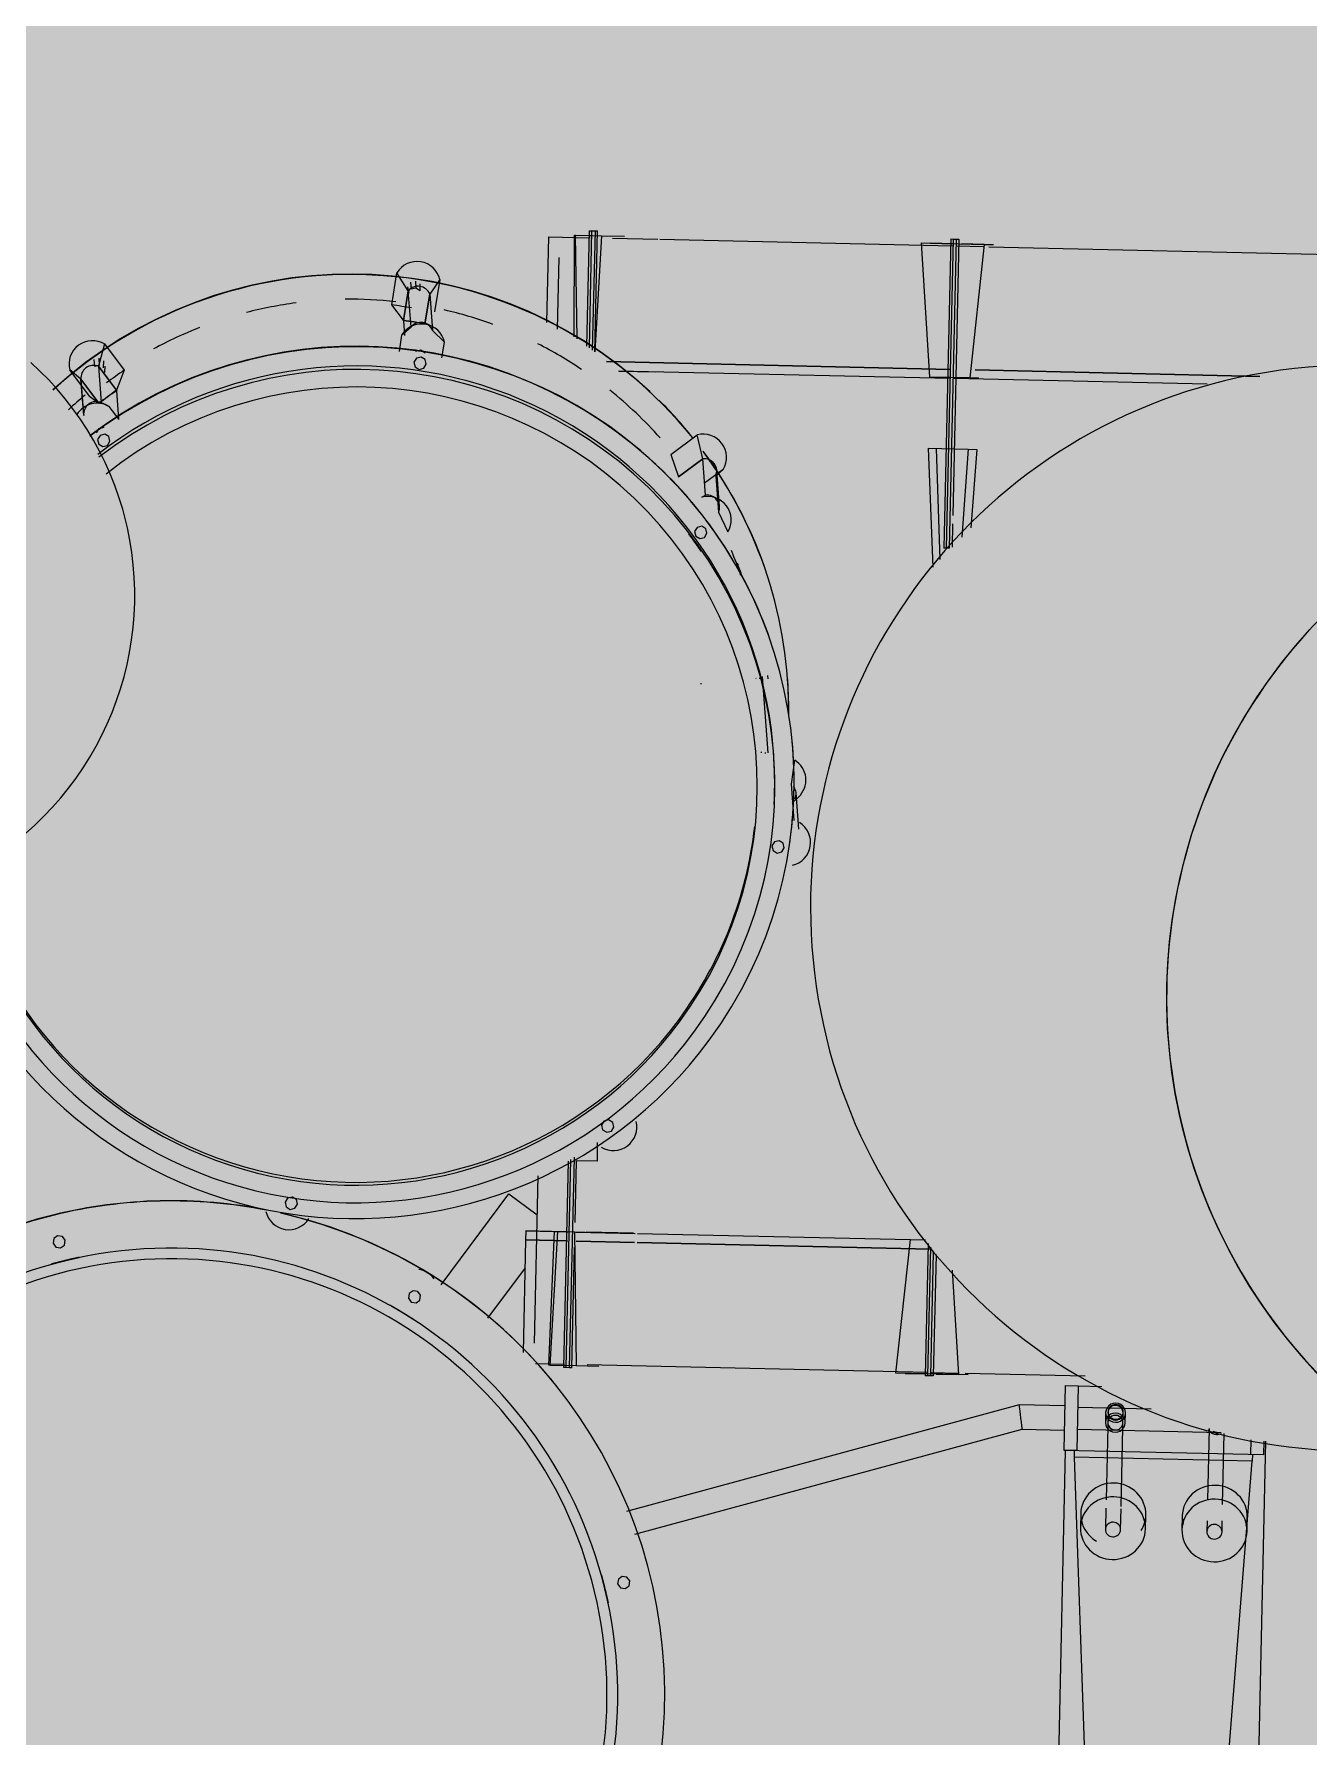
# Model space of a CAD drawing. Header units: millimetres. Extents: x -57519 to 497916, y -349472 to 446842.
# Drawn here: x 396083 to 396670, y 38849 to 39633 of the extents above; entities that cross this region are included whole.
import ezdxf

# ---------------------------------------------------------------- set-up
doc = ezdxf.new("R2010")
doc.units = ezdxf.units.MM
doc.layers.add('A-DETL-GENF', color=92, linetype='Continuous', lineweight=5)
doc.layers.add('A-GENM', color=13, linetype='Continuous', lineweight=5)

# ---------------------------------------------------------------- blocks, each defined once
blk = doc.blocks.new('Drums__Bateria_13550 - Drums__Bateria_13550-2635341-G_F SINGLE OCCUPANCY DIAGRAM')
at = {"layer": 'A-GENM', "color": 191}
for p, q in [((-263.4, -31.59), (-210.8, 164.7)), ((-209.69, -51.13), (-175.74, 75.57)), ((-175.74, 75.57), (-209.69, -51.13)), ((-177.94, 51.16), (-208.15, -61.59)), ((-264.92, -33.43), (-263.78, -29.18)), ((-272.4, -61.33), (-264.92, -33.43)), ((-267.6, -43.42), (-264.93, -33.47)), ((-264.93, -33.47), (-267.6, -43.42)), ((-267.19, -45.76), (-264.06, -34.07)), ((-264.92, -33.43), (-206.7, -54.45)), ((301.23, -38.9), (307.35, -40.54)), ((301.52, -38.07), (536.71, -101.09)), ((-270.98, -47.69), (-270.71, -46.66)), ((-270.71, -46.66), (-270.31, -45.18)), ((-270.71, -46.66), (-133.11, -83.53)), ((-270.31, -45.18), (-270.02, -44.09)), ((-132.71, -82.04), (-270.31, -45.18)), ((-270.02, -44.09), (-146.96, -77.06)), ((307.41, -40.56), (283.6, -129.42)), ((309.04, -46.21), (287.79, -125.52)), ((299.24, -44.58), (305.79, -46.34)), ((307.35, -40.54), (305.79, -46.34)), ((306.04, -45.41), (309.04, -46.21)), ((500.25, -109.48), (309.04, -46.21)), ((-302.62, -177.98), (-267.68, -47.57)), ((-271.31, -57.25), (-268.63, -47.27)), ((-268.63, -47.27), (-271.31, -57.25)), ((-270.98, -47.69), (-133.39, -84.56)), ((-206.7, -54.45), (-211.45, -72.19)), ((-205.59, -50.33), (-206.7, -54.45)), ((339.75, -56.21), (333.6, -54.56)), ((-272.4, -61.33), (-271.31, -57.25)), ((-211.45, -72.19), (-272.4, -61.33)), ((-253.67, -215.27), (-212.68, -62.3)), ((-212.68, -62.3), (-253.67, -215.27)), ((-174.99, -62.94), (-173.96, -59.07)), ((-173.96, -59.07), (-139.47, -70.39)), ((275.53, -121.05), (292.68, -57.04)), ((289.61, -61.92), (321.6, -70.5)), ((325.16, -64.2), (293.51, -55.72)), ((-208.63, -63.39), (-248.17, -210.93)), ((-179.75, -80.68), (-174.99, -62.94)), ((-174.99, -62.94), (-136.37, -75.32)), ((337.36, -67.47), (332.4, -66.14)), ((-128.7, -87.53), (-178.75, -76.94)), ((-143.24, -78.06), (-132.91, -80.83)), ((330.74, -72.95), (335.55, -74.23)), ((-179.75, -80.68), (-126.12, -91.64)), ((-133.11, -83.53), (-133.39, -84.56)), ((-132.71, -82.04), (-133.11, -83.53)), ((274.63, -85.77), (265.87, -118.46)), ((325.83, -83.53), (331.98, -85.18)), ((314.98, -109.89), (272.91, -98.62)), ((277.97, -98.85), (273.56, -97.67)), ((327.64, -101.38), (321.49, -99.73)), ((256.25, -115.88), (259.08, -105.32)), ((271.09, -105.38), (310.27, -115.88)), ((271.18, -106.53), (275.6, -107.71)), ((252.71, -111.77), (238.41, -165.14)), ((254.69, -121.68), (256.25, -115.88)), ((256.25, -115.88), (285.09, -123.61)), ((314.1, -116.9), (323.44, -119.41)), ((325.25, -112.65), (315.91, -110.14)), ((254.69, -121.68), (283.53, -129.41)), ((263.74, -124.1), (258.32, -144.33)), ((285.09, -123.61), (283.53, -129.41)), ((284.79, -124.72), (287.79, -125.52)), ((287.79, -125.52), (485.02, -166.35)), ((269.54, -145.66), (274.54, -127)), ((512.9, -189.96), (283.82, -128.58)), ((313.72, -128.71), (319.88, -130.36)), ((258.32, -144.33), (263.13, -331.81)), ((274.28, -330.56), (269.54, -145.66)), ((190.7, -159.73), (238.16, -168.23)), ((239.3, -163.98), (238.16, -168.23)), ((-92.41, -168.73), (-92.6, -168.7)), ((139.92, -296.56), (174.26, -168.37)), ((178.91, -167.23), (143.97, -297.64)), ((143.97, -297.64), (178.91, -167.23)), ((172.47, -175.06), (174.28, -168.3)), ((176.24, -167.52), (235.05, -183.28)), ((178.01, -166.9), (235.32, -182.26)), ((235.72, -180.77), (180.6, -166)), ((181.98, -165.2), (236.01, -179.68)), ((238.16, -168.23), (230.69, -196.13)), ((237.53, -168.43), (234.39, -180.16)), ((235.48, -178.22), (238.15, -168.27)), ((237.71, -169.9), (235.48, -178.22)), ((-308.26, -199.04), (-302.88, -178.96)), ((-176.46, -180.5), (-192.98, -177.76)), ((-192.69, -174.75), (-188.55, -184.57)), ((-192.69, -174.75), (-190.5, -178.81)), ((-190.5, -178.81), (-173.99, -181.55)), ((-181.87, -182.54), (-180.15, -180.41)), ((-173.99, -181.55), (-164.21, -179.47)), ((-94.07, -177.52), (-95.64, -177.26)), ((-60.87, -185.61), (-95.64, -179.84)), ((-59.51, -174.19), (-59.7, -174.16)), ((-44.3, -178.54), (-54.75, -174.49)), ((-27.78, -181.28), (-44.3, -178.54)), ((-23.4, -180.22), (-39.91, -177.48)), ((-35.87, -180.28), (-37.81, -176.85)), ((230.69, -196.13), (172.47, -175.06)), ((236.01, -179.68), (235.72, -180.77)), ((-199.66, -182.73), (-211.01, -182.58)), ((-205.12, -196.53), (-211.01, -182.58)), ((-194.24, -195.59), (-199.66, -182.73)), ((-183.14, -185.47), (-199.66, -182.73)), ((-199.66, -182.73), (-194.27, -195.51)), ((-182.53, -187.31), (-183.14, -185.47)), ((-95.5, -182.9), (-95.69, -182.87)), ((-94.95, -181.18), (-95.4, -181.11)), ((-60.87, -186.84), (-61.32, -186.77)), ((-59.4, -183.27), (-60.97, -183.01)), ((233.9, -181.96), (193.32, -333.42)), ((234.45, -182.07), (231.78, -192.06)), ((231.78, -192.06), (234.45, -182.07)), ((235.32, -182.26), (235.05, -183.28)), ((235.72, -180.77), (235.32, -182.26)), ((-310.55, -203.69), (-307.82, -193.5)), ((-248.09, -210.65), (-243.74, -194.42)), ((-205.12, -196.53), (-194.27, -195.51)), ((-168.04, -189.04), (-169.58, -190.61)), ((-169.58, -190.61), (-169.57, -192.82)), ((-169.57, -192.82), (-168, -194.36)), ((-165.85, -189.01), (-168.04, -189.04)), ((-168, -194.36), (-165.81, -194.34)), ((-164.29, -190.56), (-165.85, -189.01)), ((-165.81, -194.34), (-164.27, -192.76)), ((-164.27, -192.76), (-164.29, -190.56)), ((-61.61, -188.53), (-62.07, -188.46)), ((-20.36, -190.29), (-20.37, -192.5)), ((-20.37, -192.5), (-18.83, -194.07)), ((-18.79, -188.74), (-20.36, -190.29)), ((-18.83, -194.07), (-16.64, -194.08)), ((-16.6, -188.76), (-18.79, -188.74)), ((-16.64, -194.08), (-15.08, -192.53)), ((-15.06, -190.33), (-16.6, -188.76)), ((-15.08, -192.53), (-15.06, -190.33)), ((231.78, -192.06), (230.69, -196.13)), ((-313.64, -215.25), (-310.55, -203.69)), ((-310.55, -203.69), (-259.24, -219.34)), ((-315.92, -227.63), (-310.95, -209.07)), ((-314.08, -208.53), (-313.79, -207.45)), ((-262.73, -222.29), (-314.08, -208.53)), ((-313.79, -207.45), (-313.39, -205.96)), ((-261.68, -221.41), (-313.79, -207.45)), ((-313.64, -215.25), (-311.7, -208.01)), ((-313.39, -205.96), (-313.12, -204.94)), ((-260.25, -220.2), (-313.39, -205.96)), ((-259.27, -219.37), (-313.12, -204.94)), ((-98.95, -208.08), (-99.41, -208)), ((-313.77, -215.74), (-313.64, -215.25)), ((-268.29, -227), (-313.77, -215.74)), ((-267.04, -225.94), (-313.64, -215.25)), ((-305.42, -225.27), (-273.66, -233.78)), ((-315.92, -227.63), (-277.71, -237.87)), ((-308.6, -280.87), (-294.71, -286.76)), ((-308.6, -280.87), (-303.17, -286.97)), ((-305.78, -290.94), (-308.82, -290.16)), ((-303.17, -286.97), (-290.36, -292.41)), ((-303.17, -286.97), (-286.65, -289.72)), ((-290.44, -292.37), (-303.17, -286.97)), ((-288.59, -289.63), (-290.35, -291.81)), ((-286.65, -289.72), (-280.12, -285.6)), ((-273.33, -288.48), (-280.12, -285.6)), ((-307.04, -296.19), (-316.35, -299.3)), ((-310.58, -294.34), (-307.36, -294.7)), ((-310.56, -291.88), (-307.34, -292.49)), ((-308.86, -296.08), (-305.82, -296.27)), ((-307.34, -292.49), (-307.36, -294.7)), ((-305.78, -290.94), (-307.34, -292.49)), ((-294.09, -301.68), (-307.04, -296.19)), ((-290.53, -298.93), (-307.04, -296.19)), ((-307.04, -296.19), (-294.32, -301.58)), ((-291.26, -297.6), (-290.36, -300.05)), ((-279.18, -299.55), (-279.16, -297.1)), ((-279.16, -297.1), (-277.42, -295.37)), ((-275.94, -297.71), (-275.96, -299.91)), ((-274.38, -296.16), (-275.94, -297.71)), ((-272.18, -296.17), (-274.38, -296.16)), ((-270.64, -297.74), (-272.18, -296.17)), ((-270.66, -299.95), (-270.64, -297.74)), ((87.54, -295.51), (86, -297.09)), ((86, -297.09), (86.02, -299.29)), ((89.73, -295.49), (87.54, -295.51)), ((91.3, -297.03), (89.73, -295.49)), ((91.31, -299.24), (91.3, -297.03)), ((132.62, -323.78), (139.61, -297.7)), ((135.15, -314.34), (139.65, -297.53)), ((-302.47, -305.19), (-316.35, -299.3)), ((-294.32, -301.58), (-302.47, -305.19)), ((-294.09, -301.68), (-287.36, -302.8)), ((-287.88, -304.03), (-290.53, -298.93)), ((-287.88, -304.03), (-280.88, -306.99)), ((-275.96, -299.91), (-274.42, -301.48)), ((-274.42, -301.48), (-272.23, -301.5)), ((-272.23, -301.5), (-270.66, -299.95)), ((86.02, -299.29), (87.58, -300.84)), ((87.58, -300.84), (89.78, -300.81)), ((89.78, -300.81), (91.31, -299.24)), ((94.89, -304.73), (103.21, -306.73)), ((139.46, -298.27), (133.82, -319.32)), ((143.66, -298.79), (136.67, -324.87)), ((136.67, -324.87), (143.66, -298.79)), ((103.21, -306.73), (100.71, -316.08)), ((192.64, -341.55), (98.95, -316.45)), ((192.24, -343.04), (99.57, -318.21)), ((191.95, -344.12), (100.01, -319.49)), ((128.24, -323.2), (100.77, -315.84)), ((132.41, -324.57), (135.01, -314.85)), ((126.61, -346.21), (131.61, -327.55)), ((126.61, -346.21), (131.59, -327.65)), ((131.45, -328.17), (127.91, -341.38)), ((130.44, -331.92), (132.41, -324.57)), ((135.64, -328.74), (130.66, -347.29)), ((130.66, -347.29), (135.64, -328.74)), ((132.41, -324.57), (192.54, -338.49)), ((192.91, -340.53), (139.44, -326.2)), ((195.27, -328.31), (192.54, -338.49)), ((103.25, -334.77), (177.74, -354.73)), ((189.31, -350.54), (130.03, -333.44)), ((189.44, -350.05), (130.44, -331.92)), ((108.17, -349.78), (120.66, -339.44)), ((128.1, -340.66), (126.61, -346.21)), ((132.15, -341.74), (130.66, -347.29)), ((190.63, -343.47), (187.17, -356.37)), ((192.54, -338.49), (189.44, -350.05)), ((191.38, -342.81), (189.44, -350.05)), ((192.24, -343.04), (191.95, -344.12)), ((192.64, -341.55), (192.24, -343.04)), ((192.91, -340.53), (192.64, -341.55)), ((292.63, -338.76), (291.78, -340.8)), ((291.78, -340.8), (292.63, -342.84)), ((294.66, -337.92), (292.63, -338.76)), ((292.63, -342.84), (294.66, -343.68)), ((296.7, -338.76), (294.66, -337.92)), ((294.66, -343.68), (296.7, -342.84)), ((297.55, -340.8), (296.7, -338.76)), ((296.7, -342.84), (297.55, -340.8)), ((141.48, -389.97), (108.17, -349.78)), ((126.61, -346.21), (130.66, -347.29)), ((126.61, -346.21), (130.66, -347.29)), ((130.66, -347.29), (180.81, -360.73)), ((143.02, -350.6), (161.48, -372.88)), ((189.44, -350.05), (189.31, -350.54)), ((141.9, -401.2), (141.06, -403.23)), ((141.06, -403.23), (141.9, -405.27)), ((143.94, -400.35), (141.9, -401.2)), ((141.9, -405.27), (143.94, -406.12)), ((145.98, -401.2), (143.94, -400.35)), ((143.94, -406.12), (145.98, -405.27)), ((146.82, -403.23), (145.98, -401.2)), ((145.98, -405.27), (146.82, -403.23)), ((-316.35, -437.98), (-302.47, -432.04)), ((-316.35, -437.98), (-307.04, -443.18)), ((-307.04, -443.18), (-294.09, -437.64)), ((-294.32, -437.74), (-307.04, -443.18)), ((-302.47, -432.04), (-294.32, -437.74)), ((-281.08, -439.8), (-294.09, -437.64)), ((-307.36, -442.55), (-310.58, -441.94)), ((-307.34, -444.75), (-310.56, -444.39)), ((-305.82, -440.97), (-308.86, -440.19)), ((-307.36, -442.55), (-307.34, -444.75)), ((-307.04, -443.18), (-290.53, -445.92)), ((-303.62, -440.95), (-306.42, -440.16)), ((-290.36, -446.9), (-303.17, -452.38)), ((-303.17, -452.38), (-290.44, -446.94)), ((-294.71, -450.44), (-290.44, -446.94)), ((-290.53, -445.92), (-287.88, -442.71)), ((-288.7, -443.65), (-289.9, -445.16)), ((-280.92, -439.73), (-287.88, -442.71)), ((-279.16, -449.61), (-279.18, -447.15)), ((-274.42, -446.18), (-275.96, -447.76)), ((-272.23, -446.16), (-274.42, -446.18)), ((-270.66, -447.71), (-272.23, -446.16)), ((86.02, -447.05), (86, -449.26)), ((87.58, -445.5), (86.02, -447.05)), ((89.78, -445.52), (87.58, -445.5)), ((91.31, -447.09), (89.78, -445.52)), ((91.3, -449.29), (91.31, -447.09)), ((-294.71, -450.44), (-308.6, -456.38)), ((-303.17, -452.38), (-308.6, -456.38)), ((-303.34, -452.35), (-286.83, -455.09)), ((-286.65, -455.12), (-303.17, -452.38)), ((-290.33, -454.03), (-291.3, -451.37)), ((-277.42, -451.32), (-279.16, -449.61)), ((-275.96, -447.76), (-275.94, -449.96)), ((-275.94, -449.96), (-274.38, -451.51)), ((-274.38, -451.51), (-272.18, -451.49)), ((-272.18, -451.49), (-270.64, -449.91)), ((-270.64, -449.91), (-270.66, -447.71)), ((86, -449.26), (87.54, -450.83)), ((87.54, -450.83), (89.73, -450.84)), ((89.73, -450.84), (91.3, -449.29)), ((78.5, -554.27), (77.65, -556.31)), ((77.65, -556.31), (78.5, -558.35)), ((80.53, -553.43), (78.5, -554.27)), ((82.57, -554.27), (80.53, -553.43)), ((83.42, -556.31), (82.57, -554.27)), ((82.57, -558.35), (83.42, -556.31)), ((78.5, -558.35), (80.53, -559.19)), ((80.53, -559.19), (82.57, -558.35))]:
    blk.add_line(p, q, dxfattribs=at)
at = {"layer": 'A-GENM', "color": 191, "flags": 128}
for points in [[(-57.07, 70.27), (-51.33, 62.04), (-45.27, 54.05), (-38.89, 46.31), (-32.21, 38.83), (-25.23, 31.63), (-17.97, 24.7), (-10.44, 18.08), (-2.65, 11.76), (5.38, 5.76), (13.65, 0.08), (22.14, -5.26), (30.84, -10.26), (39.73, -14.9), (48.8, -19.19), (58.03, -23.11), (67.41, -26.66), (76.93, -29.83), (86.56, -32.62), (96.3, -35.02), (106.13, -37.03), (116.03, -38.64), (125.98, -39.86), (135.98, -40.67), (146, -41.09), (151.41, -41.15)], [(151.41, -41.15), (161.44, -40.95), (171.45, -40.35), (181.43, -39.35), (191.37, -37.95), (201.23, -36.15), (211.02, -33.96), (220.72, -31.38), (230.3, -28.42), (239.75, -25.07), (249.07, -21.35), (258.23, -17.26), (267.21, -12.81), (276.02, -8), (284.62, -2.85), (293.01, 2.65), (301.17, 8.48), (309.1, 14.63), (316.77, 21.09), (324.17, 27.85), (331.31, 34.91), (338.15, 42.24), (344.69, 49.84), (350.93, 57.7)], [(295.35, -349.9), (295.22, -349.9), (295.09, -349.9), (294.95, -349.9), (294.82, -349.9), (294.69, -349.9), (294.55, -349.9), (294.42, -349.9), (294.29, -349.9), (294.15, -349.9), (294.02, -349.9), (293.89, -349.9), (293.75, -349.9), (293.62, -349.9), (293.49, -349.91), (293.35, -349.91), (293.22, -349.91), (293.09, -349.91), (292.95, -349.91), (292.82, -349.91), (292.69, -349.91), (292.55, -349.91), (292.42, -349.91), (292.29, -349.92), (292.15, -349.92), (292.02, -349.92), (291.89, -349.92), (291.75, -349.92), (291.62, -349.92), (291.49, -349.93), (291.35, -349.93), (291.22, -349.93), (291.09, -349.93), (290.95, -349.93), (290.82, -349.94), (290.69, -349.94), (290.55, -349.94), (290.42, -349.94), (290.29, -349.95), (290.15, -349.95), (290.02, -349.95), (289.89, -349.95), (289.75, -349.96), (289.62, -349.96), (289.49, -349.96), (289.35, -349.97), (289.22, -349.97), (289.09, -349.97), (288.95, -349.97), (288.82, -349.98), (288.69, -349.98)], [(288.69, -349.98), (288.82, -349.98), (288.95, -349.97), (289.09, -349.97), (289.22, -349.97), (289.35, -349.97), (289.49, -349.96), (289.62, -349.96), (289.75, -349.96), (289.89, -349.95), (290.02, -349.95), (290.15, -349.95), (290.29, -349.95), (290.42, -349.94), (290.55, -349.94), (290.69, -349.94), (290.82, -349.94), (290.95, -349.93), (291.09, -349.93), (291.22, -349.93), (291.35, -349.93), (291.49, -349.93), (291.62, -349.92), (291.75, -349.92), (291.89, -349.92), (292.02, -349.92), (292.15, -349.92), (292.29, -349.92), (292.42, -349.91), (292.55, -349.91), (292.69, -349.91), (292.82, -349.91), (292.95, -349.91), (293.09, -349.91), (293.22, -349.91), (293.35, -349.91), (293.49, -349.91), (293.62, -349.9), (293.75, -349.9), (293.89, -349.9), (294.02, -349.9), (294.15, -349.9), (294.29, -349.9), (294.42, -349.9), (294.55, -349.9), (294.69, -349.9), (294.82, -349.9), (294.95, -349.9), (295.09, -349.9), (295.22, -349.9)], [(295.35, -349.9), (295.49, -349.9), (295.62, -349.9), (295.75, -349.9), (295.89, -349.9), (296.02, -349.9), (296.15, -349.9), (296.29, -349.9), (296.42, -349.9), (296.55, -349.9), (296.69, -349.9), (296.82, -349.9), (296.95, -349.9), (297.09, -349.9), (297.22, -349.91), (297.35, -349.91), (297.49, -349.91), (297.62, -349.91), (297.75, -349.91), (297.89, -349.91), (298.02, -349.91), (298.15, -349.91), (298.29, -349.91), (298.42, -349.92), (298.55, -349.92), (298.69, -349.92), (298.82, -349.92), (298.95, -349.92), (299.09, -349.92), (299.22, -349.93), (299.35, -349.93), (299.49, -349.93), (299.62, -349.93), (299.75, -349.93), (299.89, -349.94), (300.02, -349.94), (300.15, -349.94), (300.29, -349.94), (300.42, -349.95), (300.55, -349.95), (300.69, -349.95), (300.82, -349.95), (300.95, -349.96), (301.09, -349.96), (301.22, -349.96), (301.35, -349.97), (301.49, -349.97), (301.62, -349.97), (301.75, -349.97), (301.89, -349.98), (302.02, -349.98)], [(302.02, -349.98), (301.89, -349.98), (301.75, -349.97), (301.62, -349.97), (301.49, -349.97), (301.35, -349.97), (301.22, -349.96), (301.09, -349.96), (300.95, -349.96), (300.82, -349.95), (300.69, -349.95), (300.55, -349.95), (300.42, -349.95), (300.29, -349.94), (300.15, -349.94), (300.02, -349.94), (299.89, -349.94), (299.75, -349.93), (299.62, -349.93), (299.49, -349.93), (299.35, -349.93), (299.22, -349.93), (299.09, -349.92), (298.95, -349.92), (298.82, -349.92), (298.69, -349.92), (298.55, -349.92), (298.42, -349.92), (298.29, -349.91), (298.15, -349.91), (298.02, -349.91), (297.89, -349.91), (297.75, -349.91), (297.62, -349.91), (297.49, -349.91), (297.35, -349.91), (297.22, -349.91), (297.09, -349.9), (296.95, -349.9), (296.82, -349.9), (296.69, -349.9), (296.55, -349.9), (296.42, -349.9), (296.29, -349.9), (296.15, -349.9), (296.02, -349.9), (295.89, -349.9), (295.75, -349.9), (295.62, -349.9), (295.49, -349.9)], [(149.89, -410.15), (149.98, -410.06), (150.07, -409.97), (150.17, -409.87), (150.26, -409.78), (150.36, -409.68), (150.45, -409.59), (150.55, -409.49), (150.64, -409.4), (150.74, -409.31), (150.83, -409.21), (150.93, -409.12), (151.02, -409.03), (151.12, -408.93), (151.21, -408.84), (151.31, -408.74), (151.4, -408.65), (151.5, -408.56), (151.59, -408.46), (151.69, -408.37), (151.78, -408.28), (151.88, -408.18), (151.97, -408.09), (152.07, -408), (152.16, -407.9), (152.26, -407.81), (152.35, -407.72), (152.45, -407.62), (152.54, -407.53), (152.64, -407.44), (152.74, -407.35), (152.83, -407.25), (152.93, -407.16), (153.02, -407.07), (153.12, -406.97), (153.21, -406.88), (153.31, -406.79), (153.41, -406.7), (153.5, -406.6), (153.6, -406.51), (153.69, -406.42), (153.79, -406.33), (153.89, -406.23), (153.98, -406.14), (154.08, -406.05), (154.18, -405.96), (154.27, -405.87), (154.37, -405.77), (154.46, -405.68), (154.56, -405.59), (154.66, -405.5)], [(154.66, -405.5), (154.56, -405.59), (154.46, -405.68), (154.37, -405.77), (154.27, -405.87), (154.18, -405.96), (154.08, -406.05), (153.98, -406.14), (153.89, -406.23), (153.79, -406.33), (153.69, -406.42), (153.6, -406.51), (153.5, -406.6), (153.41, -406.7), (153.31, -406.79), (153.21, -406.88), (153.12, -406.97), (153.02, -407.07), (152.93, -407.16), (152.83, -407.25), (152.74, -407.35), (152.64, -407.44), (152.54, -407.53), (152.45, -407.62), (152.35, -407.72), (152.26, -407.81), (152.16, -407.9), (152.07, -408), (151.97, -408.09), (151.88, -408.18), (151.78, -408.28), (151.69, -408.37), (151.59, -408.46), (151.5, -408.56), (151.4, -408.65), (151.31, -408.74), (151.21, -408.84), (151.12, -408.93), (151.02, -409.03), (150.93, -409.12), (150.83, -409.21), (150.74, -409.31), (150.64, -409.4), (150.55, -409.49), (150.45, -409.59), (150.36, -409.68), (150.26, -409.78), (150.17, -409.87), (150.07, -409.97), (149.98, -410.06)], [(149.89, -410.15), (149.79, -410.25), (149.7, -410.34), (149.6, -410.44), (149.51, -410.53), (149.42, -410.63), (149.32, -410.72), (149.23, -410.81), (149.13, -410.91), (149.04, -411), (148.95, -411.1), (148.85, -411.19), (148.76, -411.29), (148.66, -411.38), (148.57, -411.48), (148.48, -411.57), (148.38, -411.67), (148.29, -411.76), (148.2, -411.86), (148.1, -411.95), (148.01, -412.05), (147.92, -412.14), (147.82, -412.24), (147.73, -412.33), (147.64, -412.43), (147.54, -412.53), (147.45, -412.62), (147.36, -412.72), (147.26, -412.81), (147.17, -412.91), (147.08, -413), (146.99, -413.1), (146.89, -413.19), (146.8, -413.29), (146.71, -413.39), (146.61, -413.48), (146.52, -413.58), (146.43, -413.67), (146.34, -413.77), (146.24, -413.87), (146.15, -413.96), (146.06, -414.06), (145.97, -414.15), (145.87, -414.25), (145.78, -414.35), (145.69, -414.44), (145.6, -414.54), (145.51, -414.64), (145.41, -414.73), (145.32, -414.83), (145.23, -414.93)], [(145.23, -414.93), (145.32, -414.83), (145.41, -414.73), (145.51, -414.64), (145.6, -414.54), (145.69, -414.44), (145.78, -414.35), (145.87, -414.25), (145.97, -414.15), (146.06, -414.06), (146.15, -413.96), (146.24, -413.87), (146.34, -413.77), (146.43, -413.67), (146.52, -413.58), (146.61, -413.48), (146.71, -413.39), (146.8, -413.29), (146.89, -413.19), (146.99, -413.1), (147.08, -413), (147.17, -412.91), (147.26, -412.81), (147.36, -412.72), (147.45, -412.62), (147.54, -412.53), (147.64, -412.43), (147.73, -412.33), (147.82, -412.24), (147.92, -412.14), (148.01, -412.05), (148.1, -411.95), (148.2, -411.86), (148.29, -411.76), (148.38, -411.67), (148.48, -411.57), (148.57, -411.48), (148.66, -411.38), (148.76, -411.29), (148.85, -411.19), (148.95, -411.1), (149.04, -411), (149.13, -410.91), (149.23, -410.81), (149.32, -410.72), (149.42, -410.63), (149.51, -410.53), (149.6, -410.44), (149.7, -410.34), (149.79, -410.25)], [(-234.65, -447.78), (-240.42, -447.9), (-246.18, -448.24), (-251.92, -448.82), (-257.63, -449.62), (-263.31, -450.66), (-268.94, -451.92), (-274.52, -453.4), (-280.03, -455.1), (-285.47, -457.03), (-290.83, -459.17), (-296.1, -461.52), (-301.27, -464.08), (-306.34, -466.85), (-311.29, -469.82), (-316.11, -472.98)], [(-105.96, -526.82), (-108.67, -521.73), (-111.58, -516.74), (-114.69, -511.88), (-118, -507.15), (-121.49, -502.55), (-125.16, -498.1), (-129, -493.8), (-133.01, -489.65), (-137.19, -485.67), (-141.52, -481.86), (-146, -478.22), (-150.63, -474.77), (-155.39, -471.5), (-160.27, -468.43), (-165.27, -465.55), (-170.39, -462.88), (-175.6, -460.41), (-180.92, -458.16), (-186.31, -456.12), (-191.79, -454.29), (-197.33, -452.69), (-202.94, -451.31), (-208.59, -450.15), (-214.29, -449.22), (-220.01, -448.52), (-225.77, -448.05), (-231.53, -447.81), (-234.65, -447.78)], [(89.71, -548.95), (89.71, -549.09), (89.71, -549.22), (89.7, -549.35), (89.7, -549.49), (89.7, -549.62), (89.69, -549.75), (89.69, -549.89), (89.69, -550.02), (89.69, -550.15), (89.68, -550.29), (89.68, -550.42), (89.68, -550.55), (89.68, -550.69), (89.67, -550.82), (89.67, -550.95), (89.67, -551.09), (89.67, -551.22), (89.67, -551.35), (89.66, -551.49), (89.66, -551.62), (89.66, -551.75), (89.66, -551.89), (89.66, -552.02), (89.65, -552.15), (89.65, -552.29), (89.65, -552.42), (89.65, -552.55), (89.65, -552.69), (89.65, -552.82), (89.64, -552.95), (89.64, -553.09), (89.64, -553.22), (89.64, -553.35), (89.64, -553.49), (89.64, -553.62), (89.64, -553.75), (89.64, -553.89), (89.64, -554.02), (89.64, -554.15), (89.63, -554.29), (89.63, -554.42), (89.63, -554.55), (89.63, -554.69), (89.63, -554.82), (89.63, -554.95), (89.63, -555.09), (89.63, -555.22), (89.63, -555.35), (89.63, -555.49)], [(89.63, -555.62), (89.63, -555.49), (89.63, -555.35), (89.63, -555.22), (89.63, -555.09), (89.63, -554.95), (89.63, -554.82), (89.63, -554.69), (89.63, -554.55), (89.63, -554.42), (89.63, -554.29), (89.64, -554.15), (89.64, -554.02), (89.64, -553.89), (89.64, -553.75), (89.64, -553.62), (89.64, -553.49), (89.64, -553.35), (89.64, -553.22), (89.64, -553.09), (89.64, -552.95), (89.65, -552.82), (89.65, -552.69), (89.65, -552.55), (89.65, -552.42), (89.65, -552.29), (89.65, -552.15), (89.66, -552.02), (89.66, -551.89), (89.66, -551.75), (89.66, -551.62), (89.66, -551.49), (89.67, -551.35), (89.67, -551.22), (89.67, -551.09), (89.67, -550.95), (89.67, -550.82), (89.68, -550.69), (89.68, -550.55), (89.68, -550.42), (89.68, -550.29), (89.69, -550.15), (89.69, -550.02), (89.69, -549.89), (89.69, -549.75), (89.7, -549.62), (89.7, -549.49), (89.7, -549.35), (89.71, -549.22), (89.71, -549.09), (89.71, -548.95)], [(89.63, -555.62), (89.63, -555.75), (89.63, -555.89), (89.63, -556.02), (89.63, -556.15), (89.63, -556.29), (89.63, -556.42), (89.63, -556.55), (89.63, -556.69), (89.63, -556.82), (89.63, -556.95), (89.64, -557.09), (89.64, -557.22), (89.64, -557.35), (89.64, -557.49), (89.64, -557.62), (89.64, -557.75), (89.64, -557.89), (89.64, -558.02), (89.64, -558.15), (89.64, -558.29), (89.65, -558.42), (89.65, -558.55), (89.65, -558.69), (89.65, -558.82), (89.65, -558.95), (89.65, -559.09), (89.66, -559.22), (89.66, -559.35), (89.66, -559.49), (89.66, -559.62), (89.66, -559.75), (89.67, -559.89), (89.67, -560.02), (89.67, -560.15), (89.67, -560.29), (89.67, -560.42), (89.68, -560.55), (89.68, -560.69), (89.68, -560.82), (89.68, -560.95), (89.69, -561.09), (89.69, -561.22), (89.69, -561.35), (89.69, -561.49), (89.7, -561.62), (89.7, -561.75), (89.7, -561.89), (89.71, -562.02), (89.71, -562.15), (89.71, -562.29)], [(89.71, -562.29), (89.71, -562.15), (89.71, -562.02), (89.7, -561.89), (89.7, -561.75), (89.7, -561.62), (89.69, -561.49), (89.69, -561.35), (89.69, -561.22), (89.69, -561.09), (89.68, -560.95), (89.68, -560.82), (89.68, -560.69), (89.68, -560.55), (89.67, -560.42), (89.67, -560.29), (89.67, -560.15), (89.67, -560.02), (89.67, -559.89), (89.66, -559.75), (89.66, -559.62), (89.66, -559.49), (89.66, -559.35), (89.66, -559.22), (89.65, -559.09), (89.65, -558.95), (89.65, -558.82), (89.65, -558.69), (89.65, -558.55), (89.65, -558.42), (89.64, -558.29), (89.64, -558.15), (89.64, -558.02), (89.64, -557.89), (89.64, -557.75), (89.64, -557.62), (89.64, -557.49), (89.64, -557.35), (89.64, -557.22), (89.64, -557.09), (89.63, -556.95), (89.63, -556.82), (89.63, -556.69), (89.63, -556.55), (89.63, -556.42), (89.63, -556.29), (89.63, -556.15), (89.63, -556.02), (89.63, -555.89), (89.63, -555.75)]]:
    blk.add_lwpolyline(points, dxfattribs=at)
at = {"layer": 'A-GENM', "color": 191}
for centre, radius, start, end in [((151.41, 209.62), 250.66, 117.24992, 270), ((72.41, 59.35), 250, 132.48535, 180), ((72.41, 59.35), 250, 180, 351.92885), ((151.41, 209.62), 250.66, 270, 323.00468), ((295.47, -555.62), 227.45, 0, 153.47681), ((295.47, -555.62), 205.72, 0, 180), ((295.35, -555.62), 227.45, 115.71429, 153.3052), ((295.47, -555.62), 200.78, 0, 180), ((142.19, -402.45), 10.81, 112.44777, 157.55223), ((142.19, -402.45), 10.81, 112.44777, 157.55223), ((295.35, -555.62), 227.45, 155.10534, 180), ((295.47, -555.62), 227.45, 155.13709, 180), ((295.35, -555.62), 227.45, 180, 244.28571), ((295.47, -555.62), 227.45, 180, 259.91993), ((295.47, -555.62), 205.72, 180, 0), ((295.47, -555.62), 200.78, 180, 360)]:
    blk.add_arc(centre, radius, start, end, dxfattribs=at)
for centre, major_axis, ratio, start_param, end_param in [((329.71, -69.05), (3.88, 14.49), 0.961262, 0, 1.570752), ((335.87, -70.7), (3.88, 14.49), 0.961262, 0, 1.570752), ((329.71, -69.05), (3.88, 14.49), 0.961262, 6.021342, 6.283141), ((288.89, -58.11), (1.19, 4.43), 0.961262, 3.665191, 4.712389), ((288.89, -58.11), (0.91, 3.38), 0.961262, 4.18879, 4.712389), ((288.89, -58.11), (1.19, 4.43), 0.961262, 4.712389, 5.235988), ((335.87, -70.7), (3.88, 14.49), 0.961262, 4.712345, 6.283141), ((329.71, -69.05), (3.88, 14.49), 0.961262, 1.570752, 3.141548), ((335.87, -70.7), (3.88, 14.49), 0.961262, 1.570752, 3.141548), ((336.45, -70.85), (0.91, 3.38), 0.961262, 1.570752, 3.141548), ((336.45, -70.85), (0.91, 3.38), 0.961262, 0, 1.570752), ((336.45, -70.85), (0.91, 3.38), 0.961262, 4.712345, 6.283141), ((335.87, -70.7), (3.88, 14.49), 0.961262, 3.141593, 4.712345), ((336.45, -70.85), (0.91, 3.38), 0.961262, 3.141593, 4.712345), ((329.71, -69.05), (3.88, 14.49), 0.961262, 3.141593, 3.403348), ((272.37, -102.1), (1.19, 4.43), 0.961262, 1.570796, 4.712389), ((272.37, -102.1), (1.19, 4.43), 0.961262, 4.712389, 7.853982), ((272, -102), (0.91, 3.38), 0.961262, 1.570841, 3.141593), ((272.37, -102.1), (0.91, 3.38), 0.961262, 1.570796, 4.712389), ((272, -102), (0.91, 3.38), 0.961262, 0.000044, 1.570841), ((272.37, -102.1), (0.91, 3.38), 0.961262, 4.712389, 7.853982), ((276.79, -103.28), (1.19, 4.43), 0.961262, 4.712389, 7.853982), ((272, -102), (0.91, 3.38), 0.961262, 4.712433, 6.283185), ((276.79, -103.28), (0.91, 3.38), 0.961262, 4.712389, 7.853982), ((317.61, -114.22), (3.88, 14.49), 0.961262, 0.000044, 1.570841), ((323.76, -115.87), (3.88, 14.49), 0.961262, 0.000044, 1.570841), ((317.61, -114.22), (3.88, 14.49), 0.961262, 5.759631, 6.283185), ((323.76, -115.87), (3.88, 14.49), 0.961262, 4.712433, 6.283185), ((272, -102), (0.91, 3.38), 0.961262, 3.141637, 4.712433), ((276.79, -103.28), (1.19, 4.43), 0.961262, 1.570796, 4.712389), ((276.79, -103.28), (0.91, 3.38), 0.961262, 1.570796, 4.712389), ((317.61, -114.22), (3.88, 14.49), 0.961262, 1.570841, 3.141593), ((323.76, -115.87), (3.88, 14.49), 0.961262, 1.570841, 3.141593), ((324.35, -116.03), (0.91, 3.38), 0.961262, 1.570841, 3.141593), ((324.35, -116.03), (0.91, 3.38), 0.961262, 0.000044, 1.570841), ((324.35, -116.03), (0.91, 3.38), 0.961262, 3.141637, 4.712433), ((324.35, -116.03), (0.91, 3.38), 0.961262, 4.712433, 6.283185), ((317.61, -114.22), (3.88, 14.49), 0.961262, 3.141637, 4.188834), ((323.76, -115.87), (3.88, 14.49), 0.961262, 3.141637, 4.712433), ((-92.59, -373.45), (33.09, 199.26), 0.99437, 5.575983, 8.43102), ((-91.02, -373.72), (31.62, 190.44), 0.99437, 5.575983, 8.439994), ((-125.5, -367.99), (33.09, 199.26), 0.99437, 6.199716, 6.843408), ((-91.02, -373.72), (30.29, 182.42), 0.99437, 5.575983, 8.451893), ((-92.59, -373.45), (31.62, 190.44), 0.99437, 0.01778, 2.159363), ((-200.25, -182.44), (1.77, 10.67), 0.99437, 5.668458, 8.030123), ((-125.69, -367.96), (33.09, 199.26), 0.99437, 0.259441, 0.560546), ((-92.79, -373.42), (33.09, 199.26), 0.99437, 0.259441, 0.734557), ((-125.69, -367.96), (33.09, 199.26), 0.99437, 6.199203, 6.300966), ((-47.19, -182.16), (1.77, 10.67), 0.99437, 5.390157, 7.228836), ((-193.93, -183.49), (0.95, 5.73), 0.99437, 5.813371, 7.88521), ((-193.93, -183.49), (0.95, 5.73), 0.99437, 5.813371, 7.62623), ((-177.42, -186.24), (0.95, 5.73), 0.99437, 5.813371, 7.88521), ((-177.42, -186.24), (0.95, 5.73), 0.99437, 5.813371, 7.88521), ((-171.78, -187.17), (1.77, 10.67), 0.99437, 5.668458, 8.030123), ((-125.5, -367.99), (31.21, 187.94), 0.99437, 0.259441, 0.324132), ((-126.85, -367.77), (31.2, 187.93), 0.99437, 0.24859, 0.283344), ((-92.79, -373.42), (33.09, 199.26), 0.99437, 6.059305, 6.300966), ((-40.87, -183.21), (0.95, 5.73), 0.99437, 5.789024, 6.824943), ((-18.71, -186.89), (1.77, 10.67), 0.99437, 4.867172, 7.228836), ((-125.5, -367.99), (33.09, 199.26), 0.99437, 0.600056, 2.241235), ((-125.69, -367.96), (33.09, 199.26), 0.99437, 0.599228, 0.715306), ((-92.59, -373.45), (31.62, 190.44), 0.99437, 6.155597, 6.283185), ((-49.33, -477.59), (49.93, 300.68), 0.99437, 0.533291, 0.566105), ((-125.69, -367.96), (33.09, 199.26), 0.99437, 0.742763, 2.241787), ((-125.5, -367.99), (31.21, 187.94), 0.99437, 0.649326, 0.818046), ((-92.32, -373.5), (30.29, 182.42), 0.99437, 5.575983, 6.099581), ((-92.79, -373.42), (33.09, 199.26), 0.99437, 0.742763, 2.148382), ((-125.5, -367.99), (31.21, 187.94), 0.99437, 0.902902, 1.025553), ((-91.02, -373.72), (31.62, 190.44), 0.99437, 3.29126, 5.575983), ((-92.59, -373.45), (33.09, 199.26), 0.99437, 3.308972, 5.575983), ((-92.32, -373.5), (30.29, 182.42), 0.99437, 3.284939, 5.575983), ((-91.02, -373.72), (30.29, 182.42), 0.99437, 3.278269, 5.575983), ((-125.5, -367.99), (31.21, 187.94), 0.99437, 1.144563, 1.267214), ((-308.71, -291.68), (1.77, 10.67), 0.99437, 0.154783, 2.516447), ((-302.39, -292.73), (0.95, 5.73), 0.99437, 0.299696, 2.371534), ((-302.39, -292.73), (0.95, 5.73), 0.99437, 0.299696, 2.371534), ((-285.87, -295.47), (0.95, 5.73), 0.99437, 0.299696, 2.371534), ((-285.87, -295.47), (0.95, 5.73), 0.99437, 0.299696, 2.371534), ((-280.23, -296.41), (1.77, 10.67), 0.99437, 0.154783, 2.516447), ((89.75, -295.73), (1.77, 10.67), 0.99437, 4.097662, 6.459326), ((-19.61, -414.25), (49.93, 300.68), 0.99437, 1.338095, 1.368429), ((-13.29, -415.3), (49.93, 300.68), 0.99437, 1.31921, 1.35202), ((-202.73, -333.38), (15.93, 95.93), 0.99437, 1.299389, 1.402279), ((-125.5, -367.99), (31.21, 187.94), 0.99437, 1.386224, 1.508875), ((-125.5, -367.99), (31.21, 187.94), 0.99437, 1.627885, 1.750536), ((-125.5, -367.99), (31.21, 187.94), 0.99437, 1.869546, 1.992197), ((-308.71, -445.57), (1.77, 10.67), 0.99437, 0.956069, 3.317734), ((-19.61, -321.93), (49.93, 300.68), 0.99437, 2.104087, 2.136902), ((-13.29, -322.98), (49.93, 300.68), 0.99437, 2.120497, 2.153306), ((-202.73, -405.6), (15.93, 95.93), 0.99437, 2.070238, 2.173128), ((-302.39, -446.62), (0.95, 5.73), 0.99437, 1.100982, 3.172821), ((-302.39, -446.62), (0.95, 5.73), 0.99437, 1.100982, 3.172821), ((-285.87, -449.36), (0.95, 5.73), 0.99437, 1.100982, 3.172821), ((-285.87, -449.36), (0.95, 5.73), 0.99437, 1.100982, 3.172821), ((-280.23, -450.3), (1.77, 10.67), 0.99437, 0.956069, 2.530512), ((89.75, -449.62), (1.77, 10.67), 0.99437, 3.296375, 5.65804), ((-125.5, -367.99), (31.21, 187.94), 0.99437, 2.192729, 2.246087)]:
    blk.add_ellipse(centre, major_axis=major_axis, ratio=ratio, start_param=start_param, end_param=end_param, dxfattribs=at)
blk.add_open_spline([(269.54, -145.66), (269.54, -145.66), (269.02, -145.6), (267.23, -145.39), (265.4, -145.17), (263.44, -144.94), (261.49, -144.71), (259.92, -144.52), (259.02, -144.42), (258.45, -144.35), (258.32, -144.33), (258.32, -144.33)], degree=3, knots=[0, 0, 0, 0, 0.166667, 0.333333, 0.416667, 0.5, 0.666667, 0.75, 0.833333, 0.916667, 1, 1, 1, 1], dxfattribs=at)
for points in [[(258.32, -144.33), (258.32, -144.33), (258.39, -144.34), (258.52, -144.36)], [(269.35, -145.64), (269.48, -145.66), (269.54, -145.66), (269.54, -145.66)]]:
    blk.add_open_spline(points, degree=3, dxfattribs=at)

msp = doc.modelspace()

# ---------------------------------------------------------------- hatches: boundary and pattern name
at = {"layer": 'A-DETL-GENF', "transparency": 33554585}
h = msp.add_hatch(color=201, dxfattribs=at)
h.paths.add_polyline_path([(378712.35, -2142.51), (378712.35, 5707.49), (408249.85, 5707.49), (408249.85, 31607.49), (411824.85, 31607.49), (411824.85, 28857.49), (414124.85, 28857.49), (414124.85, 34332.49), (417674.85, 34332.49), (417674.85, 35647.49), (420699.85, 35647.49), (420699.85, 52157.49), (392454.25, 52157.49), (392454.25, 45782.49), (382199.85, 45782.49), (382199.85, 52157.49), (367049.85, 52157.49), (367049.85, 5707.49), (368349.85, 5707.49), (368349.85, 3222.24), (374112.35, -1265.38), (374112.35, -2142.51), (376972.21, -2142.51)], flags=0)
h.paths.add_polyline_path([(370849.85, 8157.49), (370849.85, 9357.49), (369649.85, 9357.49), (369649.85, 15624.15), (370889.85, 15624.15), (370889.85, 9397.49), (371149.85, 9397.49), (371149.85, 8157.49)], flags=0)
h.paths.add_polyline_path([(388124.85, 8157.49), (388124.85, 9397.49), (389899.85, 9397.49), (389899.85, 8157.49)], flags=0)
h.paths.add_polyline_path([(382791.7, 8157.49), (382352.35, 8157.49), (382352.35, 9397.49), (387324.85, 9397.49), (387324.85, 8157.49), (386671.35, 8157.49)], flags=0)
h.paths.add_polyline_path([(404599.85, 8157.49), (396937.35, 8157.49), (396937.35, 9397.49), (404599.85, 9397.49), (404599.85, 8571.45)], flags=0)
h.paths.add_polyline_path([(394430.67, 8157.49), (392899.85, 8157.49), (392899.85, 9397.49), (396137.35, 9397.49), (396137.35, 8157.49)], flags=0)
h.paths.add_polyline_path([(405799.85, 12397.49), (404559.85, 12397.49), (404559.85, 15624.15), (405799.85, 15624.15), (405799.85, 12969.9)], flags=0)
h.paths.add_polyline_path([(370889.85, 16424.15), (369649.85, 16424.15), (369649.85, 23040.82), (370889.85, 23040.82), (370889.85, 17368.35)], flags=0)
h.paths.add_polyline_path([(404559.85, 16424.15), (404559.85, 23040.82), (405799.85, 23040.82), (405799.85, 16424.15)], flags=0)
h.paths.add_polyline_path([(369649.85, 23840.82), (369649.85, 30107.49), (370849.85, 30107.49), (370849.85, 31307.49), (371149.85, 31307.49), (371149.85, 30107.49), (370889.85, 30107.49), (370889.85, 23840.82)], flags=0)
h.paths.add_polyline_path([(404559.85, 23840.82), (404559.85, 27067.49), (405799.85, 27067.49), (405799.85, 23840.82)], flags=0)
h.paths.add_polyline_path([(388124.85, 30067.49), (388124.85, 31307.49), (389399.85, 31307.49), (389399.85, 30067.49)], flags=0)
h.paths.add_polyline_path([(373449.85, 30067.49), (373449.85, 31307.49), (378512.35, 31307.49), (378512.35, 30067.49), (375032.38, 30067.49)], flags=0)
h.paths.add_polyline_path([(386671.35, 30067.49), (382349.85, 30067.49), (382349.85, 31307.49), (387324.85, 31307.49), (387324.85, 30067.49)], flags=0)
h.paths.add_polyline_path([(394430.67, 30067.49), (392399.85, 30067.49), (392399.85, 31307.49), (396137.35, 31307.49), (396137.35, 30067.49)], flags=0)
h.paths.add_polyline_path([(402189.99, 30067.49), (396937.35, 30067.49), (396937.35, 31307.49), (404599.85, 31307.49), (404599.85, 30067.49), (404129.82, 30067.49)], flags=0)
h.paths.add_polyline_path([(407299.85, 35797.49), (407299.85, 36247.49), (408249.85, 36247.49), (408249.85, 35797.49), (408009.48, 35797.49)], flags=0)
h.paths.add_polyline_path([(412649.85, 35797.49), (412649.85, 37247.49), (415649.85, 37247.49), (415649.85, 35797.49), (413828.97, 35797.49)], flags=0)
h.paths.add_polyline_path([(412649.85, 37397.49), (412649.85, 37897.49), (418299.85, 37897.49), (418299.85, 37397.49), (412859.05, 37397.49)], flags=0)
h.paths.add_polyline_path([(408979.39, 37847.49), (408399.85, 37847.49), (408399.85, 38327.49), (410749.85, 38327.49), (410749.85, 37847.49), (409949.31, 37847.49)], flags=0)
h.paths.add_polyline_path([(381599.85, 37907.49), (381599.85, 39557.49), (382049.85, 39557.49), (382049.85, 37907.49), (381821.78, 37907.49)], flags=0)
h.paths.add_polyline_path([(406069.65, 38657.49), (404849.85, 38657.49), (404849.85, 49957.49), (408249.85, 49957.49), (408249.85, 38657.49), (408009.48, 38657.49)], flags=0)
h.paths.add_polyline_path([(370182.8, 40207.49), (369149.85, 40207.49), (369149.85, 40707.49), (370699.85, 40707.49), (370699.85, 40207.49)], flags=0)
h.paths.add_polyline_path([(381599.85, 40257.49), (381599.85, 42757.49), (382049.85, 42757.49), (382049.85, 40257.49), (381821.78, 40257.49)], flags=0)
h.paths.add_polyline_path([(414798.88, 42697.49), (410674.85, 42697.49), (410674.85, 43197.49), (418349.85, 43197.49), (418349.85, 42697.49), (415768.8, 42697.49)], flags=0)
h.paths.add_polyline_path([(377289.85, 42907.49), (375749.85, 42907.49), (375749.85, 43407.49), (377289.85, 43407.49), (377289.85, 43209.25)], flags=0)
h.paths.add_polyline_path([(382049.85, 46907.49), (379399.85, 46907.49), (379399.85, 52007.49), (382049.85, 52007.49), (382049.85, 47057.89)], flags=0)
h.paths.add_polyline_path([(410919.22, 47837.49), (410674.85, 47837.49), (410674.85, 48337.49), (418349.85, 48337.49), (418349.85, 47837.49), (411404.18, 47837.49)], flags=0)
h.paths.add_polyline_path([(408399.85, 50107.49), (408399.85, 52007.49), (408849.85, 52007.49), (408849.85, 50107.49)], flags=0)

# ---------------------------------------------------------------- block references
at = {"layer": 'A-GENM', "color": 253, "rotation": 283.7048795435998}
msp.add_blockref('Drums__Bateria_13550 - Drums__Bateria_13550-2635341-G_F SINGLE OCCUPANCY DIAGRAM', (396615.97, 39286.86), dxfattribs=at)

doc.saveas('drawing.dxf')
